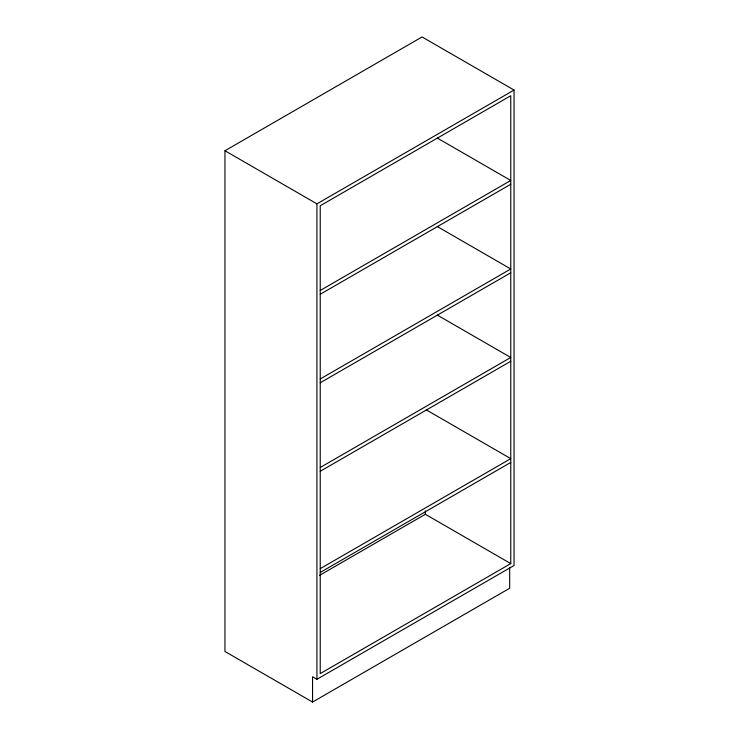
<?xml version="1.0" encoding="UTF-8"?>
<svg xmlns="http://www.w3.org/2000/svg" width="739" height="739" viewBox="0 0 739 739"><rect width="100%" height="100%" fill="white"/><g stroke="black" fill="none" stroke-linecap="round" stroke-linejoin="round"><path stroke-width="1.11" d="M224.952 150.747L422.061 36.95L514.048 90.056L514.048 565.492L316.939 679.289L312.56 676.758L312.56 702.05L224.952 651.475L224.952 150.747L316.939 203.853L514.048 90.056M320.227 290.473L510.76 180.464L437.266 138.036M320.227 294.261L510.76 184.26M320.227 378.978L510.76 268.978L437.266 226.54M320.227 382.774L510.76 272.774M320.227 467.491L510.76 357.491L437.266 315.054M320.227 471.288L510.76 361.279M320.227 568.651L510.76 458.642L426.338 409.905M320.227 572.448L510.76 462.438M319.608 575.33L425.35 514.279L510.76 563.598L510.76 95.747L320.227 205.756L320.227 673.599L510.76 563.598M312.56 702.05L509.67 588.253L509.67 567.561M425.35 510.825L425.35 514.279M316.939 203.853L316.939 679.289"/></g></svg>
